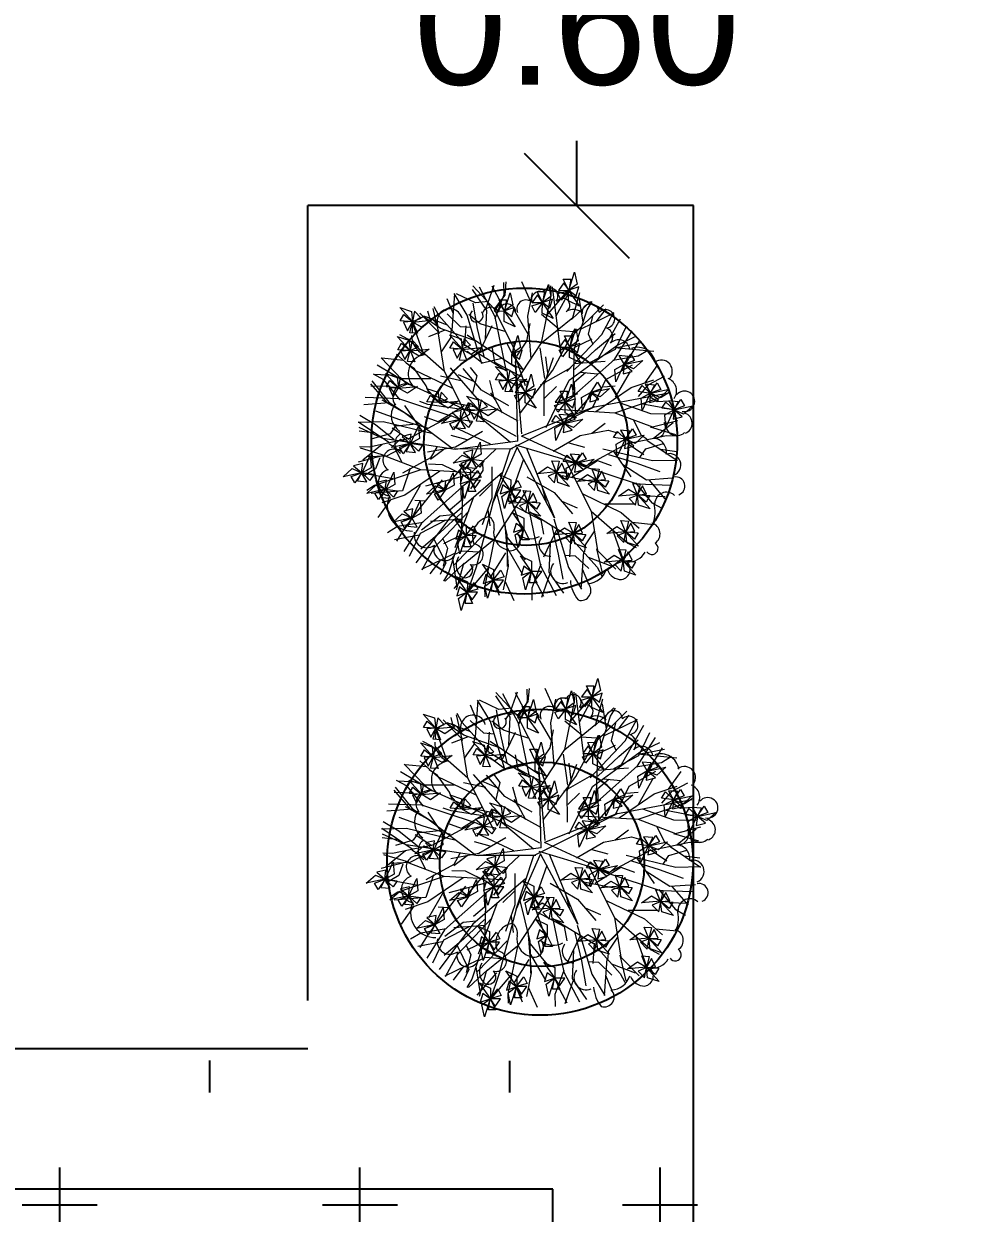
# Model space of a CAD drawing. Header units: metres. Extents: x 428 to 3974, y -4076 to 3914.
# Drawn here: x 1095.712 to 1097.286, y -3848.088 to -3846.107 of the extents above; entities that cross this region are included whole.
import ezdxf

# ---------------------------------------------------------------- set-up
doc = ezdxf.new("R2010")
doc.units = ezdxf.units.M
doc.header["$MEASUREMENT"] = 0
doc.header["$PDMODE"] = 2
doc.linetypes.add('ACAD_ISO02W100', pattern=[15, 12, -3])
doc.layers.add('Hortensia', color=241, linetype='Continuous', lineweight=5)
for name, color, linetype in [('projected_site_clearence', 150, 'Continuous'), ('wall', 150, 'Continuous'), ('window', 2, 'Continuous')]:
    doc.layers.add(name, color=color, linetype=linetype)
doc.styles.add('labor camp', font='arial.ttf')
doc.dimstyles.new('1@100', dxfattribs={"dimtxt": 0.2, "dimasz": 0.175, "dimexe": 0.18, "dimexo": 0.0625, "dimgap": 0.09, "dimtad": 0, "dimtih": 1, "dimtoh": 1, "dimzin": 0, "dimdsep": 46, "dimtxsty": 'labor camp', "dimblk": 'OBLIQUE', "dimcen": 0.09, "dimadec": 0, "dimazin": 0, "dimtfac": 1, "dimtofl": 0, "dimtmove": 1, "dimatfit": 3, "dimfxl": 0.525, "dimfxlon": 1, "dimtolj": 1, "dimtzin": 0, "dimarcsym": 0})

# ---------------------------------------------------------------- blocks, each defined once
blk = doc.blocks.new('A$C1ADC443C')
at = {"layer": 'Hortensia', "color": 88}
for p, q in [((0.3414, 0.7626), (0.3505, 0.8451)), ((0.3693, 0.7822), (0.3502, 0.8532)), ((0.3765, 0.7849), (0.3861, 0.8614)), ((0.4005, 0.7967), (0.3789, 0.8615)), ((0.4297, 0.8018), (0.3849, 0.8498)), ((0.4005, 0.7912), (0.4157, 0.8579)), ((0.4204, 0.8348), (0.4193, 0.8602)), ((0.4356, 0.7846), (0.4834, 0.8674)), ((0.441, 0.8177), (0.4362, 0.8504)), ((0.4571, 0.8219), (0.4596, 0.8645)), ((0.4882, 0.8032), (0.482, 0.8686)), ((0.4984, 0.7139), (0.5055, 0.8614)), ((0.5393, 0.7913), (0.5295, 0.8574)), ((0.5392, 0.7968), (0.5853, 0.8427)), ((0.5517, 0.7673), (0.5485, 0.8546)), ((0.5814, 0.7915), (0.5793, 0.8424)), ((0.3239, 0.7794), (0.2785, 0.8095)), ((0.321, 0.8143), (0.3067, 0.8336)), ((0.3701, 0.6964), (0.321, 0.8143)), ((0.4004, 0.7002), (0.4195, 0.8095)), ((0.4496, 0.7324), (0.4204, 0.8348)), ((0.5032, 0.7822), (0.441, 0.8177)), ((0.4587, 0.7834), (0.4419, 0.8289)), ((0.4971, 0.7601), (0.5152, 0.8242)), ((0.5493, 0.7631), (0.5981, 0.8094)), ((0.5981, 0.8094), (0.6113, 0.8377)), ((0.6524, 0.7615), (0.6539, 0.8186)), ((0.2868, 0.7697), (0.2381, 0.7995)), ((0.3012, 0.7339), (0.2772, 0.7918)), ((0.3263, 0.7084), (0.3239, 0.7794)), ((0.4267, 0.6183), (0.3693, 0.7822)), ((0.3701, 0.6964), (0.4005, 0.7967)), ((0.4232, 0.7684), (0.4326, 0.7849)), ((0.4472, 0.7338), (0.4735, 0.7793)), ((0.4824, 0.7695), (0.4587, 0.7834)), ((0.4663, 0.6719), (0.4882, 0.8032)), ((0.504, 0.7268), (0.5393, 0.7913)), ((0.5223, 0.7248), (0.5414, 0.7822)), ((0.5796, 0.763), (0.594, 0.7876)), ((0.6286, 0.7311), (0.6668, 0.7808)), ((0.6394, 0.7248), (0.7039, 0.7767)), ((0.2254, 0.7232), (0.1802, 0.7468)), ((0.1997, 0.6893), (0.1829, 0.7521)), ((0.2181, 0.7466), (0.2002, 0.7722)), ((0.2338, 0.6812), (0.2181, 0.7466)), ((0.3853, 0.7466), (0.4232, 0.7684)), ((0.4769, 0.6347), (0.4434, 0.7712)), ((0.4697, 0.6987), (0.5347, 0.75)), ((0.4802, 0.6871), (0.4971, 0.7601)), ((0.5167, 0.6302), (0.5517, 0.7673)), ((0.5701, 0.6429), (0.5796, 0.763)), ((0.6094, 0.687), (0.6038, 0.7647)), ((0.6306, 0.6527), (0.7081, 0.7542)), ((0.7081, 0.7542), (0.7177, 0.7763)), ((0.7302, 0.7166), (0.7469, 0.7521)), ((0.2315, 0.6853), (0.1542, 0.7263)), ((0.3298, 0.6952), (0.2597, 0.7292)), ((0.3704, 0.6468), (0.3012, 0.7339)), ((0.3502, 0.6674), (0.3024, 0.7357)), ((0.5155, 0.6281), (0.4496, 0.7324)), ((0.496, 0.703), (0.5223, 0.7248)), ((0.5749, 0.7139), (0.5987, 0.7275)), ((0.5878, 0.6277), (0.6286, 0.7311)), ((0.6561, 0.6647), (0.6394, 0.7248)), ((0.6736, 0.7107), (0.7496, 0.7441)), ((0.7374, 0.6866), (0.7302, 0.7166)), ((0.7327, 0.6765), (0.778, 0.7277)), ((0.7517, 0.6538), (0.7708, 0.7166)), ((0.2044, 0.6866), (0.1423, 0.7111)), ((0.2427, 0.6238), (0.2044, 0.6866)), ((0.3327, 0.5865), (0.2315, 0.6853)), ((0.3454, 0.6729), (0.2737, 0.6948)), ((0.372, 0.5457), (0.3701, 0.6964)), ((0.4506, 0.5391), (0.4984, 0.7139)), ((0.4983, 0.66), (0.5089, 0.6965)), ((0.6274, 0.6128), (0.6657, 0.6866)), ((0.7254, 0.6729), (0.766, 0.703)), ((0.7279, 0.6738), (0.7932, 0.694)), ((0.7756, 0.6784), (0.7971, 0.692)), ((0.1368, 0.6307), (0.1012, 0.6542)), ((0.1686, 0.6483), (0.1088, 0.6756)), ((0.1584, 0.5934), (0.1106, 0.6762)), ((0.2103, 0.6345), (0.1639, 0.6822)), ((0.2498, 0.5801), (0.2379, 0.662)), ((0.4315, 0.5937), (0.3502, 0.6674)), ((0.4278, 0.6401), (0.3995, 0.673)), ((0.436, 0.6105), (0.4173, 0.682)), ((0.5449, 0.5958), (0.4983, 0.66)), ((0.501, 0.5757), (0.6306, 0.6527)), ((0.5199, 0.5937), (0.5964, 0.6811)), ((0.5438, 0.5704), (0.5552, 0.6653)), ((0.6306, 0.6527), (0.7327, 0.6765)), ((0.6817, 0.6646), (0.7195, 0.6428)), ((0.6896, 0.6074), (0.7254, 0.6729)), ((0.7015, 0.6019), (0.7756, 0.6784)), ((0.7502, 0.6195), (0.7812, 0.6568)), ((0.7828, 0.6401), (0.821, 0.6593)), ((0.2713, 0.5637), (0.1686, 0.6483)), ((0.1949, 0.6265), (0.171, 0.6128)), ((0.2082, 0.5781), (0.1819, 0.6236)), ((0.2651, 0.5833), (0.2103, 0.6345)), ((0.398, 0.5801), (0.3215, 0.6374)), ((0.4572, 0.5817), (0.4657, 0.6237)), ((0.5868, 0.5582), (0.7589, 0.6401)), ((0.5916, 0.6101), (0.6226, 0.6292)), ((0.7195, 0.6428), (0.7385, 0.6429)), ((0.7326, 0.6265), (0.7947, 0.621)), ((0.7397, 0.6401), (0.8353, 0.6401)), ((0.7589, 0.6401), (0.8258, 0.6511)), ((0.7822, 0.6038), (0.8357, 0.6419)), ((0.7947, 0.621), (0.8425, 0.6238)), ((0.1406, 0.597), (0.0766, 0.5821)), ((0.1073, 0.6054), (0.0847, 0.6172)), ((0.1351, 0.5664), (0.0849, 0.6128)), ((0.2106, 0.5794), (0.1073, 0.6054)), ((0.171, 0.6128), (0.1232, 0.621)), ((0.1662, 0.5746), (0.1566, 0.591)), ((0.2976, 0.5855), (0.2713, 0.6128)), ((0.3765, 0.5937), (0.2976, 0.5855)), ((0.4554, 0.4626), (0.4267, 0.6183)), ((0.4267, 0.6183), (0.4673, 0.4763)), ((0.4819, 0.5426), (0.436, 0.6105)), ((0.496, 0.5637), (0.496, 0.621)), ((0.4984, 0.4981), (0.5199, 0.5937)), ((0.5318, 0.6019), (0.5916, 0.6101)), ((0.5892, 0.5527), (0.6418, 0.6046)), ((0.6107, 0.5746), (0.625, 0.6156)), ((0.6298, 0.5801), (0.6274, 0.6128)), ((0.6442, 0.4927), (0.7015, 0.6019)), ((0.6575, 0.5572), (0.7822, 0.6038)), ((0.7015, 0.6046), (0.7541, 0.6046)), ((0.7015, 0.5555), (0.7469, 0.5937)), ((0.7493, 0.5746), (0.8138, 0.591)), ((0.7501, 0.592), (0.7502, 0.6195)), ((0.7974, 0.5537), (0.8497, 0.5952)), ((0.1304, 0.5691), (0.0634, 0.5828)), ((0.202, 0.4927), (0.1304, 0.5691)), ((0.1662, 0.5309), (0.1662, 0.5746)), ((0.3339, 0.5844), (0.2106, 0.5794)), ((0.4339, 0.4517), (0.2713, 0.5609)), ((0.2713, 0.5609), (0.4554, 0.4626)), ((0.4243, 0.479), (0.398, 0.5801)), ((0.5079, 0.5473), (0.496, 0.5637)), ((0.594, 0.5609), (0.7493, 0.5527)), ((0.6776, 0.5527), (0.7493, 0.5746)), ((0.6824, 0.5676), (0.7593, 0.537)), ((0.7828, 0.5309), (0.8568, 0.5773)), ((0.1304, 0.5008), (0.0634, 0.55)), ((0.3449, 0.5107), (0.3127, 0.5391)), ((0.4625, 0.449), (0.5868, 0.5582)), ((0.4625, 0.4735), (0.5892, 0.5582)), ((0.5533, 0.479), (0.5892, 0.5527)), ((0.5749, 0.52), (0.6155, 0.5336)), ((0.6465, 0.4927), (0.7828, 0.5309)), ((0.6632, 0.5235), (0.7, 0.5326)), ((0.7238, 0.552), (0.7974, 0.5537)), ((0.7493, 0.5527), (0.8162, 0.5582)), ((0.778, 0.5309), (0.8425, 0.5118)), ((0.7875, 0.5555), (0.8664, 0.5309)), ((0.8021, 0.5564), (0.8649, 0.5395)), ((0.8186, 0.5172), (0.8616, 0.5445)), ((0.0754, 0.509), (0.0515, 0.5063)), ((0.202, 0.4927), (0.0754, 0.509)), ((0.2796, 0.5145), (0.237, 0.5064)), ((0.3093, 0.5068), (0.2381, 0.5263)), ((0.3911, 0.5126), (0.3093, 0.5068)), ((0.5175, 0.4954), (0.6226, 0.5118)), ((0.625, 0.4599), (0.7111, 0.5008)), ((0.6309, 0.4511), (0.6632, 0.5235)), ((0.7111, 0.5008), (0.7326, 0.5063)), ((0.8258, 0.4872), (0.8712, 0.5145)), ((0.8425, 0.5118), (0.8736, 0.5145)), ((0.2451, 0.4681), (0.1351, 0.4517)), ((0.3335, 0.4189), (0.202, 0.4927)), ((0.4673, 0.4763), (0.3478, 0.2632)), ((0.5892, 0.4517), (0.7828, 0.4845)), ((0.5916, 0.479), (0.723, 0.4053)), ((0.6083, 0.4393), (0.6962, 0.4768)), ((0.723, 0.4763), (0.7421, 0.4626)), ((0.7421, 0.4408), (0.8067, 0.4845)), ((0.7828, 0.4845), (0.8784, 0.4899)), ((0.8043, 0.4845), (0.8807, 0.4681)), ((0.8282, 0.4408), (0.8784, 0.4681)), ((0.0969, 0.4571), (0.0467, 0.4298)), ((0.1351, 0.4517), (0.073, 0.4599)), ((0.1829, 0.4571), (0.1184, 0.4134)), ((0.3167, 0.4586), (0.2288, 0.4211)), ((0.2942, 0.4468), (0.2618, 0.3744)), ((0.4625, 0.4599), (0.2785, 0.4025)), ((0.4625, 0.449), (0.5987, 0.2578)), ((0.4721, 0.4408), (0.5892, 0.4517)), ((0.4769, 0.4626), (0.5892, 0.4517)), ((0.68, 0.4298), (0.7899, 0.4462)), ((0.7421, 0.4626), (0.7923, 0.4435)), ((0.7899, 0.4462), (0.8521, 0.438)), ((0.7923, 0.4435), (0.8186, 0.4435)), ((0.2785, 0.4053), (0.1423, 0.367)), ((0.2809, 0.4053), (0.2236, 0.296)), ((0.2785, 0.4025), (0.4625, 0.4326)), ((0.3717, 0.4189), (0.3359, 0.3452)), ((0.3478, 0.2632), (0.4625, 0.4326)), ((0.4649, 0.4271), (0.5844, 0.2796)), ((0.4912, 0.4053), (0.6131, 0.4162)), ((0.5366, 0.4107), (0.5725, 0.3916)), ((0.6131, 0.4162), (0.7158, 0.3889)), ((0.6298, 0.4134), (0.6465, 0.367)), ((0.6704, 0.3998), (0.7254, 0.4216)), ((0.723, 0.4053), (0.8497, 0.3889)), ((0.723, 0.4053), (0.7947, 0.3288)), ((0.0826, 0.3861), (0.0515, 0.3834)), ((0.1065, 0.3807), (0.0634, 0.3534)), ((0.1471, 0.367), (0.0826, 0.3861)), ((0.2618, 0.3744), (0.225, 0.3653)), ((0.3502, 0.3779), (0.3096, 0.3643)), ((0.4219, 0.3779), (0.441, 0.2414)), ((0.4984, 0.3834), (0.4912, 0.2441)), ((0.534, 0.3853), (0.6157, 0.3912)), ((0.5725, 0.3916), (0.5916, 0.3834)), ((0.5802, 0.3872), (0.6123, 0.3588)), ((0.6157, 0.3912), (0.687, 0.3716)), ((0.6454, 0.3835), (0.6881, 0.3915)), ((0.7947, 0.3971), (0.8616, 0.3479)), ((0.8497, 0.3889), (0.8736, 0.3916)), ((0.1229, 0.3415), (0.0602, 0.3584)), ((0.1423, 0.367), (0.0682, 0.3206)), ((0.1277, 0.3442), (0.0753, 0.3027)), ((0.2012, 0.3459), (0.1277, 0.3442)), ((0.2427, 0.3303), (0.1657, 0.3609)), ((0.2475, 0.3452), (0.1758, 0.3233)), ((0.3359, 0.3452), (0.2833, 0.2933)), ((0.4431, 0.3553), (0.4891, 0.2874)), ((0.5531, 0.3522), (0.5549, 0.2015)), ((0.6465, 0.367), (0.6728, 0.3588)), ((0.7589, 0.367), (0.7589, 0.3233)), ((0.7828, 0.3151), (0.8091, 0.3534)), ((0.1758, 0.3233), (0.1112, 0.3069)), ((0.2676, 0.3407), (0.1429, 0.2941)), ((0.424, 0.3222), (0.2944, 0.2452)), ((0.3144, 0.3233), (0.3, 0.2824)), ((0.3813, 0.3275), (0.3698, 0.2326)), ((0.4679, 0.3162), (0.4594, 0.2742)), ((0.5271, 0.3179), (0.6035, 0.2605)), ((0.5486, 0.3042), (0.6274, 0.3124)), ((0.5912, 0.3135), (0.7145, 0.3185)), ((0.5924, 0.3114), (0.6936, 0.2126)), ((0.6179, 0.2933), (0.6537, 0.3315)), ((0.6274, 0.3124), (0.6537, 0.2851)), ((0.6537, 0.3342), (0.7565, 0.2496)), ((0.6537, 0.3315), (0.7039, 0.3288)), ((0.66, 0.3146), (0.7147, 0.2634)), ((0.6752, 0.3179), (0.6872, 0.2359)), ((0.6991, 0.2933), (0.7947, 0.3179)), ((0.7145, 0.3185), (0.8177, 0.2925)), ((0.7168, 0.3198), (0.7431, 0.2743)), ((0.7589, 0.3233), (0.7684, 0.3069)), ((0.7845, 0.3009), (0.8485, 0.3158)), ((0.7899, 0.3315), (0.8401, 0.2851)), ((0.7947, 0.3288), (0.8616, 0.3151)), ((0.7947, 0.3179), (0.8521, 0.3179)), ((0.8258, 0.3179), (0.8473, 0.2987)), ((0.1429, 0.2941), (0.0894, 0.256)), ((0.2236, 0.296), (0.1495, 0.2195)), ((0.2236, 0.2933), (0.171, 0.2933)), ((0.175, 0.3059), (0.1748, 0.2784)), ((0.2833, 0.2933), (0.2594, 0.2851)), ((0.3802, 0.3021), (0.4267, 0.2379)), ((0.4315, 0.3015), (0.4028, 0.2578)), ((0.496, 0.2933), (0.4554, 0.2113)), ((0.4891, 0.2874), (0.5077, 0.2159)), ((0.5725, 0.2933), (0.7278, 0.2933)), ((0.7302, 0.2714), (0.7541, 0.2851)), ((0.7541, 0.2851), (0.8019, 0.2769)), ((0.7667, 0.3045), (0.8145, 0.2217)), ((0.8177, 0.2925), (0.8403, 0.2807)), ((0.1853, 0.2578), (0.0897, 0.2578)), ((0.1423, 0.2578), (0.1041, 0.2387)), ((0.1748, 0.2784), (0.1438, 0.2411)), ((0.2056, 0.2551), (0.1866, 0.2551)), ((0.2434, 0.2333), (0.2056, 0.2551)), ((0.3502, 0.266), (0.2068, 0.1239)), ((0.3372, 0.2702), (0.2965, 0.1668)), ((0.3502, 0.266), (0.3622, 0.1868)), ((0.4084, 0.2677), (0.3734, 0.1307)), ((0.4096, 0.2698), (0.4755, 0.1655)), ((0.496, 0.2742), (0.551, 0.2141)), ((0.4973, 0.2578), (0.5256, 0.2249)), ((0.5547, 0.2511), (0.6239, 0.1641)), ((0.5892, 0.266), (0.5892, 0.2195)), ((0.5987, 0.2578), (0.7063, 0.1977)), ((0.6513, 0.2305), (0.7158, 0.2496)), ((0.6824, 0.2742), (0.7206, 0.2113)), ((0.7147, 0.2634), (0.7612, 0.2157)), ((0.7158, 0.2496), (0.7541, 0.2468)), ((0.7565, 0.2496), (0.8162, 0.2223)), ((0.7882, 0.2672), (0.8239, 0.2437)), ((0.1495, 0.2195), (0.128, 0.2059)), ((0.1971, 0.2241), (0.1318, 0.2039)), ((0.1924, 0.2214), (0.1471, 0.1702)), ((0.1734, 0.2441), (0.1542, 0.1813)), ((0.2944, 0.2452), (0.1924, 0.2214)), ((0.2944, 0.2452), (0.2169, 0.1437)), ((0.441, 0.2414), (0.3884, 0.0966)), ((0.4267, 0.2379), (0.4162, 0.2014)), ((0.4588, 0.226), (0.4368, 0.0947)), ((0.4912, 0.2441), (0.5032, 0.1212)), ((0.5892, 0.2195), (0.6083, 0.1758)), ((0.7565, 0.2113), (0.8114, 0.2195)), ((0.2164, 0.195), (0.1662, 0.1622)), ((0.2515, 0.1872), (0.1755, 0.1539)), ((0.3, 0.2168), (0.2164, 0.195)), ((0.3156, 0.2109), (0.3212, 0.1332)), ((0.3622, 0.1868), (0.3263, 0.1157)), ((0.3574, 0.2059), (0.3335, 0.1868)), ((0.4291, 0.2086), (0.3884, 0.1868)), ((0.4553, 0.1992), (0.3904, 0.1479)), ((0.4449, 0.2108), (0.4279, 0.1378)), ((0.496, 0.1977), (0.6131, 0.0639)), ((0.5549, 0.2015), (0.5245, 0.1012)), ((0.5549, 0.2015), (0.6041, 0.0836)), ((0.5952, 0.2027), (0.6653, 0.1687)), ((0.6912, 0.2167), (0.7069, 0.1513)), ((0.6936, 0.2126), (0.7709, 0.1717)), ((0.7063, 0.1977), (0.7039, 0.1513)), ((0.7063, 0.1977), (0.7875, 0.1786)), ((0.7206, 0.2113), (0.7828, 0.1868)), ((0.7254, 0.2086), (0.7421, 0.1458)), ((0.7302, 0.1895), (0.7565, 0.2113)), ((0.2188, 0.1594), (0.1949, 0.1403)), ((0.2427, 0.1594), (0.2188, 0.1594)), ((0.2965, 0.1668), (0.2583, 0.1171)), ((0.2666, 0.1758), (0.2618, 0.1349)), ((0.4211, 0.1712), (0.3858, 0.1066)), ((0.4779, 0.1642), (0.4516, 0.1186)), ((0.4755, 0.1655), (0.5047, 0.0631)), ((0.6239, 0.1641), (0.6478, 0.1061)), ((0.6997, 0.1747), (0.7449, 0.1511)), ((0.2169, 0.1437), (0.2073, 0.1217)), ((0.2618, 0.1349), (0.2403, 0.0939)), ((0.2726, 0.1364), (0.2712, 0.0793)), ((0.3758, 0.1348), (0.3269, 0.0885)), ((0.3407, 0.1458), (0.343, 0.1076)), ((0.3734, 0.1307), (0.3765, 0.0433)), ((0.4279, 0.1378), (0.4099, 0.0737)), ((0.41, 0.1513), (0.4195, 0.0338)), ((0.4426, 0.1284), (0.4664, 0.1145)), ((0.5008, 0.1485), (0.4769, 0.0284)), ((0.5019, 0.1295), (0.4925, 0.113)), ((0.5397, 0.1514), (0.5019, 0.1295)), ((0.539, 0.1458), (0.5964, 0.1403)), ((0.5837, 0.1353), (0.5746, 0.0528)), ((0.6383, 0.1282), (0.687, 0.0984)), ((0.7039, 0.1513), (0.7206, 0.1212)), ((0.7069, 0.1513), (0.7248, 0.1258)), ((0.3908, 0.1048), (0.3, 0.0557)), ((0.3858, 0.1011), (0.3398, 0.0552)), ((0.3436, 0.1064), (0.3458, 0.0555)), ((0.3858, 0.1066), (0.3956, 0.0405)), ((0.4368, 0.0947), (0.4431, 0.0293)), ((0.4895, 0.1133), (0.4417, 0.0305)), ((0.4664, 0.1145), (0.4832, 0.069)), ((0.4953, 0.0961), (0.5402, 0.0481)), ((0.5245, 0.1067), (0.5094, 0.04)), ((0.5245, 0.1012), (0.5462, 0.0364)), ((0.5629, 0.1212), (0.5701, 0.0447)), ((0.3269, 0.0885), (0.3138, 0.0602)), ((0.468, 0.076), (0.4654, 0.0334)), ((0.5047, 0.0631), (0.5058, 0.0377)), ((0.6041, 0.0836), (0.6184, 0.0643))]:
    blk.add_line(p, q, dxfattribs=at)
at = {"layer": 'Hortensia', "color": 66}
blk.add_line((0.3884, 0.0966), (0.3598, 0.0475), dxfattribs=at)
at = {"layer": 'Hortensia', "color": 5}
for points in [[(0.352, 0.8498), (0.324, 0.8661), (0.3399, 0.8769), (0.352, 0.8498)], [(0.3522, 0.8501), (0.3501, 0.8177), (0.3333, 0.8272), (0.3522, 0.8501)], [(0.3131, 0.7851), (0.285, 0.8014), (0.301, 0.8122), (0.3131, 0.7851)], [(0.3133, 0.7854), (0.3112, 0.753), (0.2944, 0.7625), (0.3133, 0.7854)], [(0.5798, 0.77), (0.5799, 0.8025), (0.5973, 0.7941), (0.5798, 0.77)], [(0.6789, 0.7464), (0.679, 0.7789), (0.6964, 0.7705), (0.6789, 0.7464)], [(0.7544, 0.7451), (0.7545, 0.7775), (0.7719, 0.7691), (0.7544, 0.7451)], [(0.4373, 0.729), (0.4092, 0.7453), (0.4252, 0.7561), (0.4373, 0.729)], [(0.6793, 0.7464), (0.6502, 0.7321), (0.65, 0.7514), (0.6793, 0.7464)], [(0.7548, 0.7451), (0.7257, 0.7307), (0.7255, 0.75), (0.7548, 0.7451)], [(0.2431, 0.7111), (0.2151, 0.7274), (0.231, 0.7382), (0.2431, 0.7111)], [(0.4375, 0.7293), (0.4354, 0.6969), (0.4186, 0.7064), (0.4375, 0.7293)], [(0.5488, 0.6608), (0.5489, 0.6932), (0.5663, 0.6849), (0.5488, 0.6608)], [(0.3222, 0.6296), (0.2942, 0.6459), (0.3101, 0.6568), (0.3222, 0.6296)], [(0.5086, 0.6028), (0.4805, 0.6191), (0.4964, 0.6299), (0.5086, 0.6028)], [(0.6924, 0.6108), (0.6925, 0.6433), (0.7099, 0.6349), (0.6924, 0.6108)], [(0.4072, 0.5657), (0.3792, 0.582), (0.3951, 0.5928), (0.4072, 0.5657)], [(0.5088, 0.6031), (0.5066, 0.5707), (0.4898, 0.5802), (0.5088, 0.6031)], [(0.6928, 0.6108), (0.6637, 0.5965), (0.6635, 0.6158), (0.6928, 0.6108)], [(0.2074, 0.5671), (0.1793, 0.551), (0.1779, 0.5702), (0.2074, 0.5671)], [(0.2072, 0.5675), (0.2342, 0.5494), (0.2176, 0.5396), (0.2072, 0.5675)], [(0.3524, 0.5657), (0.3242, 0.5496), (0.3228, 0.5688), (0.3524, 0.5657)], [(0.3521, 0.5661), (0.3791, 0.548), (0.3625, 0.5382), (0.3521, 0.5661)], [(0.4075, 0.5661), (0.4053, 0.5337), (0.3885, 0.5431), (0.4075, 0.5661)], [(0.5364, 0.5552), (0.5073, 0.5409), (0.5071, 0.5602), (0.5364, 0.5552)], [(0.536, 0.5552), (0.5361, 0.5877), (0.5534, 0.5793), (0.536, 0.5552)], [(0.0602, 0.5537), (0.032, 0.5375), (0.0306, 0.5567), (0.0602, 0.5537)], [(0.0599, 0.554), (0.0869, 0.536), (0.0703, 0.5262), (0.0599, 0.554)], [(0.6187, 0.486), (0.6188, 0.5185), (0.6362, 0.5101), (0.6187, 0.486)], [(0.7992, 0.5079), (0.8274, 0.5241), (0.8288, 0.5048), (0.7992, 0.5079)], [(0.0967, 0.4876), (0.0686, 0.4714), (0.0672, 0.4907), (0.0967, 0.4876)], [(0.0965, 0.488), (0.1235, 0.4699), (0.1069, 0.4601), (0.0965, 0.488)], [(0.5915, 0.4381), (0.5645, 0.4562), (0.5811, 0.466), (0.5915, 0.4381)], [(0.6192, 0.486), (0.59, 0.4717), (0.5898, 0.491), (0.6192, 0.486)], [(0.6891, 0.4801), (0.7173, 0.4963), (0.7187, 0.477), (0.6891, 0.4801)], [(0.3338, 0.4594), (0.3056, 0.4433), (0.3042, 0.4625), (0.3338, 0.4594)], [(0.3336, 0.4598), (0.3606, 0.4417), (0.3439, 0.4319), (0.3336, 0.4598)], [(0.5913, 0.4385), (0.6194, 0.4546), (0.6208, 0.4354), (0.5913, 0.4385)], [(0.8285, 0.4099), (0.8016, 0.428), (0.8182, 0.4378), (0.8285, 0.4099)], [(0.2359, 0.4178), (0.2078, 0.4016), (0.2064, 0.4209), (0.2359, 0.4178)], [(0.2357, 0.4182), (0.2627, 0.4001), (0.2461, 0.3903), (0.2357, 0.4182)], [(0.3063, 0.4119), (0.3062, 0.3794), (0.2889, 0.3878), (0.3063, 0.4119)], [(0.3059, 0.4119), (0.335, 0.4262), (0.3352, 0.4069), (0.3059, 0.4119)], [(0.8283, 0.4103), (0.8565, 0.4265), (0.8579, 0.4072), (0.8283, 0.4103)], [(0.1258, 0.39), (0.0977, 0.3738), (0.0963, 0.3931), (0.1258, 0.39)], [(0.1256, 0.3904), (0.1526, 0.3723), (0.136, 0.3625), (0.1256, 0.3904)], [(0.3891, 0.3427), (0.389, 0.3102), (0.3716, 0.3186), (0.3891, 0.3427)], [(0.3887, 0.3427), (0.4178, 0.357), (0.418, 0.3377), (0.3887, 0.3427)], [(0.5176, 0.3319), (0.5198, 0.3642), (0.5366, 0.3548), (0.5176, 0.3319)], [(0.5729, 0.3318), (0.546, 0.3499), (0.5626, 0.3597), (0.5729, 0.3318)], [(0.5727, 0.3322), (0.6009, 0.3484), (0.6023, 0.3291), (0.5727, 0.3322)], [(0.7178, 0.3304), (0.6909, 0.3485), (0.7075, 0.3583), (0.7178, 0.3304)], [(0.7176, 0.3308), (0.7458, 0.347), (0.7472, 0.3277), (0.7176, 0.3308)], [(0.8651, 0.3439), (0.8381, 0.3619), (0.8548, 0.3718), (0.8651, 0.3439)], [(0.8649, 0.3442), (0.8931, 0.3604), (0.8945, 0.3412), (0.8649, 0.3442)], [(0.4163, 0.2948), (0.4185, 0.3272), (0.4353, 0.3177), (0.4163, 0.2948)], [(0.5178, 0.3322), (0.5459, 0.3159), (0.5299, 0.3051), (0.5178, 0.3322)], [(0.2327, 0.2871), (0.2326, 0.2547), (0.2152, 0.263), (0.2327, 0.2871)], [(0.2322, 0.2871), (0.2614, 0.3014), (0.2616, 0.2822), (0.2322, 0.2871)], [(0.4165, 0.2952), (0.4446, 0.2788), (0.4286, 0.268), (0.4165, 0.2952)], [(0.6028, 0.2683), (0.6309, 0.252), (0.6149, 0.2411), (0.6028, 0.2683)], [(0.3762, 0.2371), (0.3761, 0.2047), (0.3588, 0.2131), (0.3762, 0.2371)], [(0.4875, 0.1686), (0.4897, 0.201), (0.5065, 0.1915), (0.4875, 0.1686)], [(0.6819, 0.1868), (0.71, 0.1705), (0.694, 0.1597), (0.6819, 0.1868)], [(0.1702, 0.1528), (0.1994, 0.1672), (0.1996, 0.1479), (0.1702, 0.1528)], [(0.2457, 0.1515), (0.2749, 0.1658), (0.2751, 0.1465), (0.2457, 0.1515)], [(0.4877, 0.169), (0.5158, 0.1527), (0.4999, 0.1418), (0.4877, 0.169)], [(0.1707, 0.1529), (0.1706, 0.1204), (0.1532, 0.1288), (0.1707, 0.1529)], [(0.2462, 0.1515), (0.2461, 0.119), (0.2287, 0.1274), (0.2462, 0.1515)], [(0.3452, 0.1279), (0.3452, 0.0954), (0.3278, 0.1038), (0.3452, 0.1279)], [(0.6118, 0.1125), (0.6139, 0.1449), (0.6307, 0.1354), (0.6118, 0.1125)], [(0.612, 0.1128), (0.64, 0.0965), (0.6241, 0.0857), (0.612, 0.1128)], [(0.5728, 0.0478), (0.575, 0.0802), (0.5918, 0.0707), (0.5728, 0.0478)], [(0.573, 0.0481), (0.6011, 0.0318), (0.5852, 0.021), (0.573, 0.0481)]]:
    blk.add_lwpolyline(points, dxfattribs=at)
at = {"layer": 'Hortensia', "color": 30}
for points in [[(0.3381, 0.8979), (0.3611, 0.8757), (0.3521, 0.8502), (0.3381, 0.8979)], [(0.2992, 0.8332), (0.3222, 0.8109), (0.3132, 0.7855), (0.2992, 0.8332)], [(0.4234, 0.7771), (0.4464, 0.7548), (0.4374, 0.7294), (0.4234, 0.7771)], [(0.6146, 0.8061), (0.6068, 0.7751), (0.5802, 0.7701), (0.6146, 0.8061)], [(0.7136, 0.7825), (0.7058, 0.7515), (0.6793, 0.7465), (0.7136, 0.7825)], [(0.7891, 0.7812), (0.7813, 0.7501), (0.7548, 0.7452), (0.7891, 0.7812)], [(0.2292, 0.7592), (0.2522, 0.7369), (0.2432, 0.7115), (0.2292, 0.7592)], [(0.5836, 0.6969), (0.5758, 0.6659), (0.5492, 0.6609), (0.5836, 0.6969)], [(0.3083, 0.6777), (0.3313, 0.6555), (0.3224, 0.63), (0.3083, 0.6777)], [(0.4946, 0.6509), (0.5176, 0.6286), (0.5087, 0.6032), (0.4946, 0.6509)], [(0.7271, 0.6469), (0.7194, 0.6159), (0.6928, 0.6109), (0.7271, 0.6469)], [(0.3933, 0.6138), (0.4163, 0.5916), (0.4074, 0.5661), (0.3933, 0.6138)], [(0.5707, 0.5913), (0.5629, 0.5603), (0.5364, 0.5553), (0.5707, 0.5913)], [(0.0115, 0.5657), (0.0423, 0.5745), (0.0599, 0.554), (0.0115, 0.5657)], [(0.1588, 0.5791), (0.1896, 0.5879), (0.2071, 0.5674), (0.1588, 0.5791)], [(0.3037, 0.5777), (0.3345, 0.5865), (0.352, 0.566), (0.3037, 0.5777)], [(0.0481, 0.4996), (0.0789, 0.5084), (0.0964, 0.4879), (0.0481, 0.4996)], [(0.6535, 0.5221), (0.6457, 0.4911), (0.6191, 0.4861), (0.6535, 0.5221)], [(0.8479, 0.4959), (0.8171, 0.4871), (0.7995, 0.5076), (0.8479, 0.4959)], [(0.2851, 0.4714), (0.3159, 0.4802), (0.3335, 0.4597), (0.2851, 0.4714)], [(0.7378, 0.4681), (0.707, 0.4593), (0.6894, 0.4798), (0.7378, 0.4681)], [(0.1873, 0.4298), (0.2181, 0.4386), (0.2356, 0.4181), (0.1873, 0.4298)], [(0.6399, 0.4265), (0.6092, 0.4177), (0.5916, 0.4382), (0.6399, 0.4265)], [(0.0772, 0.402), (0.108, 0.4108), (0.1255, 0.3903), (0.0772, 0.402)], [(0.2716, 0.3758), (0.2794, 0.4068), (0.3059, 0.4118), (0.2716, 0.3758)], [(0.877, 0.3983), (0.8462, 0.3895), (0.8286, 0.41), (0.877, 0.3983)], [(0.3544, 0.3066), (0.3621, 0.3376), (0.3887, 0.3426), (0.3544, 0.3066)], [(0.9136, 0.3322), (0.8828, 0.3235), (0.8652, 0.3439), (0.9136, 0.3322)], [(0.5317, 0.2841), (0.5088, 0.3063), (0.5177, 0.3318), (0.5317, 0.2841)], [(0.6214, 0.3202), (0.5906, 0.3114), (0.573, 0.3319), (0.6214, 0.3202)], [(0.7663, 0.3188), (0.7355, 0.31), (0.7179, 0.3305), (0.7663, 0.3188)], [(0.1979, 0.251), (0.2057, 0.282), (0.2322, 0.287), (0.1979, 0.251)], [(0.4304, 0.247), (0.4074, 0.2693), (0.4164, 0.2947), (0.4304, 0.247)], [(0.6167, 0.2202), (0.5938, 0.2424), (0.6027, 0.2679), (0.6167, 0.2202)], [(0.3415, 0.201), (0.3493, 0.232), (0.3758, 0.237), (0.3415, 0.201)], [(0.6959, 0.1387), (0.6729, 0.161), (0.6818, 0.1864), (0.6959, 0.1387)], [(0.5017, 0.1208), (0.4787, 0.1431), (0.4876, 0.1685), (0.5017, 0.1208)], [(0.1359, 0.1167), (0.1437, 0.1478), (0.1703, 0.1527), (0.1359, 0.1167)], [(0.2114, 0.1154), (0.2192, 0.1464), (0.2458, 0.1514), (0.2114, 0.1154)], [(0.3105, 0.0918), (0.3183, 0.1228), (0.3448, 0.1278), (0.3105, 0.0918)], [(0.6259, 0.0647), (0.6029, 0.087), (0.6119, 0.1124), (0.6259, 0.0647)], [(0.587, 0), (0.564, 0.0223), (0.5729, 0.0477), (0.587, 0)]]:
    blk.add_lwpolyline(points, dxfattribs=at)
at = {"layer": 'Hortensia'}
for points in [[(0.376, 0.8491), (0.3686, 0.8724), (0.3522, 0.8506), (0.376, 0.8491)], [(0.33, 0.8592), (0.3296, 0.8348), (0.3521, 0.8502), (0.33, 0.8592)], [(0.3371, 0.7844), (0.3297, 0.8076), (0.3133, 0.7858), (0.3371, 0.7844)], [(0.2911, 0.7945), (0.2907, 0.7701), (0.3132, 0.7855), (0.2911, 0.7945)], [(0.577, 0.7938), (0.5556, 0.7819), (0.5802, 0.7701), (0.577, 0.7938)], [(0.4613, 0.7283), (0.4539, 0.7515), (0.4375, 0.7297), (0.4613, 0.7283)], [(0.5912, 0.7489), (0.6077, 0.767), (0.5806, 0.7703), (0.5912, 0.7489)], [(0.676, 0.7702), (0.6547, 0.7583), (0.6793, 0.7465), (0.676, 0.7702)], [(0.6903, 0.7253), (0.7067, 0.7434), (0.6797, 0.7467), (0.6903, 0.7253)], [(0.7515, 0.7688), (0.7302, 0.757), (0.7548, 0.7452), (0.7515, 0.7688)], [(0.2211, 0.7205), (0.2207, 0.6961), (0.2432, 0.7115), (0.2211, 0.7205)], [(0.2671, 0.7104), (0.2597, 0.7336), (0.2433, 0.7118), (0.2671, 0.7104)], [(0.4153, 0.7384), (0.4149, 0.714), (0.4374, 0.7294), (0.4153, 0.7384)], [(0.7658, 0.724), (0.7822, 0.742), (0.7552, 0.7453), (0.7658, 0.724)], [(0.5603, 0.6397), (0.5767, 0.6577), (0.5496, 0.661), (0.5603, 0.6397)], [(0.3462, 0.6289), (0.3388, 0.6522), (0.3224, 0.6304), (0.3462, 0.6289)], [(0.5325, 0.6021), (0.5251, 0.6253), (0.5087, 0.6035), (0.5325, 0.6021)], [(0.6896, 0.6345), (0.6682, 0.6227), (0.6928, 0.6109), (0.6896, 0.6345)], [(0.22, 0.5876), (0.1962, 0.5927), (0.2068, 0.5677), (0.22, 0.5876)], [(0.3649, 0.5862), (0.3411, 0.5913), (0.3518, 0.5663), (0.3649, 0.5862)], [(0.4866, 0.6122), (0.4862, 0.5878), (0.5087, 0.6032), (0.4866, 0.6122)], [(0.7038, 0.5897), (0.7202, 0.6077), (0.6932, 0.611), (0.7038, 0.5897)], [(0.0727, 0.5741), (0.0489, 0.5793), (0.0596, 0.5542), (0.0727, 0.5741)], [(0.1883, 0.5528), (0.2092, 0.5402), (0.2071, 0.5674), (0.1883, 0.5528)], [(0.3332, 0.5514), (0.3541, 0.5388), (0.352, 0.566), (0.3332, 0.5514)], [(0.3853, 0.5751), (0.3849, 0.5507), (0.4074, 0.5661), (0.3853, 0.5751)], [(0.4312, 0.565), (0.4238, 0.5883), (0.4074, 0.5665), (0.4312, 0.565)], [(0.5331, 0.5789), (0.5118, 0.5671), (0.5364, 0.5553), (0.5331, 0.5789)], [(0.041, 0.5393), (0.062, 0.5268), (0.0599, 0.554), (0.041, 0.5393)], [(0.5474, 0.5341), (0.5638, 0.5522), (0.5367, 0.5554), (0.5474, 0.5341)], [(0.8184, 0.5222), (0.7974, 0.5348), (0.7995, 0.5076), (0.8184, 0.5222)], [(0.1093, 0.508), (0.0855, 0.5132), (0.0961, 0.4881), (0.1093, 0.508)], [(0.6159, 0.5097), (0.5946, 0.4979), (0.6191, 0.4861), (0.6159, 0.5097)], [(0.7867, 0.4875), (0.8105, 0.4823), (0.7998, 0.5074), (0.7867, 0.4875)], [(0.0776, 0.4733), (0.0985, 0.4607), (0.0964, 0.4879), (0.0776, 0.4733)], [(0.3464, 0.4799), (0.3225, 0.4851), (0.3332, 0.46), (0.3464, 0.4799)], [(0.6302, 0.4649), (0.6466, 0.4829), (0.6195, 0.4862), (0.6302, 0.4649)], [(0.6766, 0.4597), (0.7004, 0.4545), (0.6897, 0.4796), (0.6766, 0.4597)], [(0.2485, 0.4382), (0.2247, 0.4434), (0.2353, 0.4183), (0.2485, 0.4382)], [(0.3147, 0.4451), (0.3356, 0.4325), (0.3335, 0.4597), (0.3147, 0.4451)], [(0.5787, 0.418), (0.6025, 0.4128), (0.5919, 0.4379), (0.5787, 0.418)], [(0.6104, 0.4528), (0.5895, 0.4654), (0.5916, 0.4382), (0.6104, 0.4528)], [(0.8475, 0.4247), (0.8265, 0.4372), (0.8286, 0.41), (0.8475, 0.4247)], [(0.1384, 0.4104), (0.1146, 0.4156), (0.1252, 0.3906), (0.1384, 0.4104)], [(0.2168, 0.4034), (0.2377, 0.3909), (0.2356, 0.4181), (0.2168, 0.4034)], [(0.2949, 0.433), (0.2785, 0.415), (0.3056, 0.4117), (0.2949, 0.433)], [(0.3092, 0.3882), (0.3305, 0.4), (0.3059, 0.4118), (0.3092, 0.3882)], [(0.8158, 0.3899), (0.8396, 0.3847), (0.8289, 0.4098), (0.8158, 0.3899)], [(0.1067, 0.3757), (0.1276, 0.3631), (0.1255, 0.3903), (0.1067, 0.3757)], [(0.3777, 0.3638), (0.3612, 0.3458), (0.3883, 0.3425), (0.3777, 0.3638)], [(0.3919, 0.319), (0.4133, 0.3308), (0.3887, 0.3426), (0.3919, 0.319)], [(0.5398, 0.3228), (0.5402, 0.3472), (0.5177, 0.3318), (0.5398, 0.3228)], [(0.5919, 0.3465), (0.5709, 0.3591), (0.573, 0.3319), (0.5919, 0.3465)], [(0.7368, 0.3451), (0.7158, 0.3577), (0.7179, 0.3305), (0.7368, 0.3451)], [(0.8523, 0.3238), (0.8762, 0.3186), (0.8655, 0.3437), (0.8523, 0.3238)], [(0.884, 0.3586), (0.8631, 0.3711), (0.8652, 0.3439), (0.884, 0.3586)], [(0.4938, 0.3329), (0.5013, 0.3096), (0.5176, 0.3314), (0.4938, 0.3329)], [(0.5601, 0.3118), (0.584, 0.3066), (0.5733, 0.3317), (0.5601, 0.3118)], [(0.7051, 0.3103), (0.7289, 0.3052), (0.7182, 0.3302), (0.7051, 0.3103)], [(0.2212, 0.3082), (0.2048, 0.2902), (0.2319, 0.2869), (0.2212, 0.3082)], [(0.2355, 0.2634), (0.2568, 0.2752), (0.2322, 0.287), (0.2355, 0.2634)], [(0.3925, 0.2958), (0.3999, 0.2726), (0.4163, 0.2944), (0.3925, 0.2958)], [(0.4385, 0.2858), (0.4389, 0.3102), (0.4164, 0.2947), (0.4385, 0.2858)], [(0.3648, 0.2582), (0.3484, 0.2402), (0.3755, 0.2369), (0.3648, 0.2582)], [(0.5788, 0.269), (0.5863, 0.2457), (0.6026, 0.2675), (0.5788, 0.269)], [(0.6579, 0.1875), (0.6654, 0.1643), (0.6818, 0.1861), (0.6579, 0.1875)], [(0.7039, 0.1774), (0.7043, 0.2018), (0.6818, 0.1864), (0.7039, 0.1774)], [(0.1592, 0.174), (0.1428, 0.1559), (0.1699, 0.1526), (0.1592, 0.174)], [(0.2347, 0.1726), (0.2183, 0.1545), (0.2454, 0.1513), (0.2347, 0.1726)], [(0.4638, 0.1696), (0.4712, 0.1464), (0.4876, 0.1682), (0.4638, 0.1696)], [(0.5097, 0.1596), (0.5101, 0.184), (0.4876, 0.1685), (0.5097, 0.1596)], [(0.1735, 0.1291), (0.1949, 0.141), (0.1703, 0.1527), (0.1735, 0.1291)], [(0.249, 0.1277), (0.2704, 0.1396), (0.2458, 0.1514), (0.249, 0.1277)], [(0.3338, 0.149), (0.3174, 0.1309), (0.3445, 0.1277), (0.3338, 0.149)], [(0.3481, 0.1042), (0.3694, 0.116), (0.3448, 0.1278), (0.3481, 0.1042)], [(0.6339, 0.1034), (0.6343, 0.1278), (0.6119, 0.1124), (0.6339, 0.1034)], [(0.588, 0.1135), (0.5954, 0.0903), (0.6118, 0.1121), (0.588, 0.1135)], [(0.595, 0.0387), (0.5954, 0.0631), (0.5729, 0.0477), (0.595, 0.0387)], [(0.549, 0.0488), (0.5565, 0.0256), (0.5729, 0.0474), (0.549, 0.0488)]]:
    blk.add_lwpolyline(points, dxfattribs=at)
at = {"layer": 'Hortensia', "color": 1}
for points in [[(0.3983, 0.8315), (0.3667, 0.8267), (0.3518, 0.8492), (0.3983, 0.8315)], [(0.3594, 0.7668), (0.3278, 0.762), (0.3129, 0.7845), (0.3594, 0.7668)], [(0.5872, 0.7208), (0.5672, 0.7457), (0.5793, 0.7699), (0.5872, 0.7208)], [(0.6863, 0.6972), (0.6662, 0.7222), (0.6783, 0.7463), (0.6863, 0.6972)], [(0.4836, 0.7107), (0.452, 0.7059), (0.4371, 0.7284), (0.4836, 0.7107)], [(0.7618, 0.6958), (0.7418, 0.7208), (0.7538, 0.7449), (0.7618, 0.6958)], [(0.2895, 0.6928), (0.2578, 0.688), (0.2429, 0.7105), (0.2895, 0.6928)], [(0.5562, 0.6116), (0.5362, 0.6365), (0.5483, 0.6607), (0.5562, 0.6116)], [(0.3686, 0.6114), (0.3369, 0.6065), (0.3221, 0.6291), (0.3686, 0.6114)], [(0.2464, 0.5981), (0.2348, 0.5683), (0.2078, 0.5667), (0.2464, 0.5981)], [(0.3913, 0.5967), (0.3797, 0.5669), (0.3527, 0.5653), (0.3913, 0.5967)], [(0.5549, 0.5845), (0.5232, 0.5797), (0.5084, 0.6022), (0.5549, 0.5845)], [(0.6998, 0.5616), (0.6798, 0.5865), (0.6918, 0.6107), (0.6998, 0.5616)], [(0.0991, 0.5847), (0.0875, 0.5548), (0.0605, 0.5532), (0.0991, 0.5847)], [(0.4536, 0.5475), (0.4219, 0.5426), (0.4071, 0.5651), (0.4536, 0.5475)], [(0.5434, 0.506), (0.5233, 0.5309), (0.5354, 0.5551), (0.5434, 0.506)], [(0.1357, 0.5186), (0.1241, 0.4888), (0.0971, 0.4872), (0.1357, 0.5186)], [(0.7603, 0.4769), (0.7719, 0.5067), (0.7988, 0.5083), (0.7603, 0.4769)], [(0.3727, 0.4904), (0.3611, 0.4606), (0.3342, 0.459), (0.3727, 0.4904)], [(0.6261, 0.4368), (0.6061, 0.4617), (0.6182, 0.4859), (0.6261, 0.4368)], [(0.6502, 0.4491), (0.6618, 0.4789), (0.6888, 0.4806), (0.6502, 0.4491)], [(0.2749, 0.4488), (0.2633, 0.419), (0.2363, 0.4174), (0.2749, 0.4488)], [(0.299, 0.4611), (0.319, 0.4362), (0.3069, 0.412), (0.299, 0.4611)], [(0.5523, 0.4075), (0.5639, 0.4373), (0.5909, 0.4389), (0.5523, 0.4075)], [(0.1648, 0.421), (0.1532, 0.3912), (0.1262, 0.3896), (0.1648, 0.421)], [(0.7894, 0.3793), (0.801, 0.4091), (0.8279, 0.4107), (0.7894, 0.3793)], [(0.3817, 0.3919), (0.4017, 0.367), (0.3896, 0.3428), (0.3817, 0.3919)], [(0.4715, 0.3504), (0.5031, 0.3553), (0.518, 0.3328), (0.4715, 0.3504)], [(0.826, 0.3132), (0.8376, 0.3431), (0.8645, 0.3447), (0.826, 0.3132)], [(0.2253, 0.3363), (0.2453, 0.3114), (0.2332, 0.2872), (0.2253, 0.3363)], [(0.3702, 0.3134), (0.4018, 0.3182), (0.4167, 0.2957), (0.3702, 0.3134)], [(0.5338, 0.3012), (0.5454, 0.331), (0.5723, 0.3326), (0.5338, 0.3012)], [(0.6787, 0.2998), (0.6903, 0.3296), (0.7172, 0.3312), (0.6787, 0.2998)], [(0.3688, 0.2864), (0.3889, 0.2614), (0.3768, 0.2372), (0.3688, 0.2864)], [(0.5565, 0.2865), (0.5881, 0.2914), (0.603, 0.2688), (0.5565, 0.2865)], [(0.1633, 0.2021), (0.1833, 0.1771), (0.1712, 0.153), (0.1633, 0.2021)], [(0.2388, 0.2007), (0.2588, 0.1758), (0.2467, 0.1516), (0.2388, 0.2007)], [(0.4414, 0.1872), (0.4731, 0.192), (0.4879, 0.1695), (0.4414, 0.1872)], [(0.6356, 0.2051), (0.6672, 0.2099), (0.6821, 0.1874), (0.6356, 0.2051)], [(0.3379, 0.1771), (0.3579, 0.1522), (0.3458, 0.128), (0.3379, 0.1771)], [(0.5656, 0.1311), (0.5973, 0.1359), (0.6121, 0.1134), (0.5656, 0.1311)], [(0.5267, 0.0664), (0.5583, 0.0712), (0.5732, 0.0487), (0.5267, 0.0664)]]:
    blk.add_lwpolyline(points, dxfattribs=at)
at = {"layer": 'Hortensia', "color": 66, "linetype": 'Continuous'}
for centre, radius, start, end in [((0.3881, 0.8049), 0.0195, 80.9424, 263.9175), ((0.3813, 0.7846), 0.0407, 1.2225, 75.9139), ((0.4625, 0.7898), 0.0291, 11.7585, 191.6657), ((0.5229, 0.7851), 0.0331, 21.5643, 158.4357), ((0.5965, 0.7441), 0.0649, 12.9719, 124.9365), ((0.3945, 0.7598), 0.0271, 108.127, 293.9252), ((0.6751, 0.7232), 0.0352, 319.6555, 115.9661), ((0.378, 0.6922), 0.0525, 313.2466, 54.79), ((0.1079, 0.6795), 0.026, 106.8501, 259.6206), ((0.0763, 0.6206), 0.0871, 37.4606, 73.9288), ((0.1753, 0.6646), 0.0318, 354.8735, 148.038), ((0.3332, 0.6752), 0.0259, 103.151, 256.849), ((0.3432, 0.6561), 0.0463, 22.1929, 107.0242), ((0.7025, 0.6711), 0.0293, 263.2912, 91.111), ((0.1333, 0.6117), 0.0518, 125.4887, 197.264), ((0.2407, 0.6251), 0.0302, 356.2433, 124.7239), ((0.4159, 0.6858), 0.0322, 202.1929, 261.5242), ((0.3213, 0.5999), 0.0504, 83.1445, 152.5221), ((0.7016, 0.6172), 0.0289, 331.6367, 94.9375), ((0.0552, 0.5771), 0.0273, 134.9054, 265.4924), ((0.0585, 0.5641), 0.0394, 55.0939, 124.9061), ((0.7326, 0.55), 0.0503, 359.8555, 89.8505), ((0.0741, 0.507), 0.0491, 119.1239, 184.1738), ((0.7697, 0.5173), 0.0342, 259.6251, 72.3243), ((0.016, 0.4847), 0.016, 66.9777, 272.0016), ((0.0438, 0.4579), 0.0293, 158.2481, 288.5152), ((0.7583, 0.435), 0.0493, 312.2838, 80.5651), ((0.1266, 0.4444), 0.0777, 190.5832, 231.4214), ((0.0494, 0.3673), 0.0306, 260.7668, 32.2056), ((0.8023, 0.3442), 0.0549, 34.981, 98.3899), ((0.8262, 0.3439), 0.0339, 231.5775, 44.8843), ((0.0553, 0.3152), 0.0239, 144.1115, 315.6803), ((0.7852, 0.289), 0.0332, 229.2256, 58.9991), ((0.0998, 0.2783), 0.0294, 146.3994, 321.1427), ((0.1551, 0.2749), 0.0358, 204.8737, 300.6189), ((0.7356, 0.2373), 0.017, 345.6828, 250.3045), ((0.1866, 0.2193), 0.0281, 118.1122, 241.8878), ((0.7045, 0.2176), 0.0228, 240.8487, 9.3465), ((0.1348, 0.1708), 0.0279, 145.601, 286.1743), ((0.1432, 0.1803), 0.0292, 20.4387, 167.6283), ((0.6737, 0.1862), 0.0228, 222.3608, 30.2134), ((0.6385, 0.1509), 0.0236, 253.607, 57.4079), ((0.1604, 0.1191), 0.0268, 111.551, 354.2835), ((0.2214, 0.1271), 0.0344, 177.9991, 283.176), ((0.6225, 0.1107), 0.0213, 279.6494, 55.3724), ((0.2549, 0.0877), 0.0291, 168.2332, 340.264), ((0.3762, 0.1067), 0.0296, 224.9337, 349.9421), ((0.4308, 0.0988), 0.0255, 173.9347, 282.3581), ((0.5161, 0.112), 0.035, 257.6525, 335.5465), ((0.5637, 0.0888), 0.018, 150.9482, 2.6842), ((0.3143, 0.1102), 0.0476, 222.9102, 323.2703), ((0.4517, 0.0559), 0.0238, 130.7018, 348.2668), ((0.493, 0.0648), 0.0226, 217.5288, 35.0453), ((0.6053, 0.0877), 0.0209, 174.5254, 5.4746)]:
    blk.add_arc(centre, radius, start, end, dxfattribs=at)
blk = doc.blocks.new('_Oblique')
at = {"color": 0, "linetype": 'ByBlock', "lineweight": -2}
blk.add_line((-0.5, -0.5), (0.5, 0.5), dxfattribs=at)
blk = doc.blocks.new('*D127')
at = {"layer": 'Defpoints', "color": 0, "transparency": 16777216}
for p in [(1096.3467, -3845.8098), (1095.5847, -3847.1336), (1096.3467, -3853.5664)]:
    blk.add_point(p, dxfattribs=at)
at = {"layer": 'window', "color": 0, "lineweight": -2, "transparency": 16777216}
for p, q in [((1095.5847, -3853.0414), (1095.5847, -3853.7464)), ((1096.3467, -3853.0414), (1096.3467, -3853.7464)), ((1095.5847, -3853.5664), (1095.4097, -3853.5664)), ((1096.3467, -3853.5664), (1096.5217, -3853.5664))]:
    blk.add_line(p, q, dxfattribs=at)
at = {"layer": 'window', "color": 0, "lineweight": -2, "transparency": 16777216, "xscale": 0.175, "yscale": 0.175, "zscale": 0.175}
blk.add_blockref('_Oblique', (1095.5847, -3853.5664), dxfattribs=at)
at = {"layer": 'window', "color": 0, "lineweight": -2, "transparency": 16777216, "xscale": 0.175, "yscale": 0.175, "zscale": 0.175, "rotation": 180}
blk.add_blockref('_Oblique', (1096.3467, -3853.5664), dxfattribs=at)
at = {"layer": 'window', "color": 0, "transparency": 16777216, "insert": (1095.9657, -3853.5664), "char_height": 0.2, "attachment_point": 5, "style": 'labor camp'}
blk.add_mtext('\\A1;0.76', dxfattribs=at)
blk = doc.blocks.new('*D128')
at = {"layer": 'Defpoints', "color": 0, "transparency": 16777216}
for p in [(1096.3467, -3845.8098), (1097.4309, -3845.8098), (1097.4309, -3853.5664)]:
    blk.add_point(p, dxfattribs=at)
at = {"layer": 'window', "color": 0, "lineweight": -2, "transparency": 16777216}
for p, q in [((1096.3467, -3853.0414), (1096.3467, -3853.7464)), ((1097.4309, -3853.0414), (1097.4309, -3853.7464)), ((1096.3467, -3853.5664), (1096.5483, -3853.5664)), ((1097.4309, -3853.5664), (1097.2294, -3853.5664))]:
    blk.add_line(p, q, dxfattribs=at)
at = {"layer": 'window', "color": 0, "lineweight": -2, "transparency": 16777216, "xscale": 0.175, "yscale": 0.175, "zscale": 0.175, "rotation": 180}
blk.add_blockref('_Oblique', (1096.3467, -3853.5664), dxfattribs=at)
at = {"layer": 'window', "color": 0, "lineweight": -2, "transparency": 16777216, "xscale": 0.175, "yscale": 0.175, "zscale": 0.175}
blk.add_blockref('_Oblique', (1097.4309, -3853.5664), dxfattribs=at)
at = {"layer": 'window', "color": 0, "transparency": 16777216, "insert": (1096.8888, -3853.5664), "char_height": 0.2, "attachment_point": 5, "style": 'labor camp'}
blk.add_mtext('\\A1;1.08', dxfattribs=at)
blk = doc.blocks.new('*D131')
at = {"layer": 'Defpoints', "color": 0, "transparency": 16777216}
for p in [(1093.3966, -3847.1336), (1097.5452, -3850.8598), (1097.5452, -3854.8179)]:
    blk.add_point(p, dxfattribs=at)
at = {"layer": 'window', "color": 0, "lineweight": -2, "transparency": 16777216}
for p, q in [((1093.3966, -3854.2929), (1093.3966, -3854.9979)), ((1097.5452, -3854.2929), (1097.5452, -3854.9979)), ((1093.3966, -3854.8179), (1095.1164, -3854.8179)), ((1097.5452, -3854.8179), (1095.8254, -3854.8179))]:
    blk.add_line(p, q, dxfattribs=at)
at = {"layer": 'window', "color": 0, "lineweight": -2, "transparency": 16777216, "xscale": 0.175, "yscale": 0.175, "zscale": 0.175, "rotation": 180}
blk.add_blockref('_Oblique', (1093.3966, -3854.8179), dxfattribs=at)
at = {"layer": 'window', "color": 0, "lineweight": -2, "transparency": 16777216, "xscale": 0.175, "yscale": 0.175, "zscale": 0.175}
blk.add_blockref('_Oblique', (1097.5452, -3854.8179), dxfattribs=at)
at = {"layer": 'window', "color": 0, "transparency": 16777216, "insert": (1095.4709, -3854.8179), "char_height": 0.2, "attachment_point": 5, "style": 'labor camp'}
blk.add_mtext('\\A1;4.15', dxfattribs=at)
blk = doc.blocks.new('*D87')
at = {"layer": 'Defpoints', "color": 0, "transparency": 16777216}
for p in [(1085.8299, -3847.2098), (1097.4309, -3850.936), (1097.4309, -3855.5705)]:
    blk.add_point(p, dxfattribs=at)
at = {"layer": 'window', "color": 0, "lineweight": -2, "transparency": 16777216}
for p, q in [((1085.8299, -3855.0455), (1085.8299, -3855.7505)), ((1097.4309, -3855.0455), (1097.4309, -3855.7505)), ((1085.8299, -3855.5705), (1091.2127, -3855.5705)), ((1097.4309, -3855.5705), (1092.0481, -3855.5705))]:
    blk.add_line(p, q, dxfattribs=at)
at = {"layer": 'window', "color": 0, "lineweight": -2, "transparency": 16777216, "xscale": 0.175, "yscale": 0.175, "zscale": 0.175, "rotation": 180}
blk.add_blockref('_Oblique', (1085.8299, -3855.5705), dxfattribs=at)
at = {"layer": 'window', "color": 0, "lineweight": -2, "transparency": 16777216, "xscale": 0.175, "yscale": 0.175, "zscale": 0.175}
blk.add_blockref('_Oblique', (1097.4309, -3855.5705), dxfattribs=at)
at = {"layer": 'window', "color": 0, "transparency": 16777216, "insert": (1091.6304, -3855.5705), "char_height": 0.2, "attachment_point": 5, "style": 'labor camp'}
blk.add_mtext('\\A1;11.60', dxfattribs=at)
blk = doc.blocks.new('*D140')
at = {"layer": 'Defpoints', "color": 0, "transparency": 16777216}
for p in [(1096.6328, -3845.8098), (1096.8372, -3845.8098), (1096.8271, -3846.4098)]:
    blk.add_point(p, dxfattribs=at)
at = {"layer": 'window', "color": 0, "lineweight": -2, "transparency": 16777216}
for p, q in [((1096.7747, -3845.8098), (1096.4528, -3845.8098)), ((1096.6328, -3845.8098), (1096.6328, -3845.9177)), ((1096.6328, -3846.4098), (1096.6328, -3846.3019)), ((1096.7646, -3846.4098), (1096.4528, -3846.4098))]:
    blk.add_line(p, q, dxfattribs=at)
at = {"layer": 'window', "color": 0, "lineweight": -2, "transparency": 16777216, "xscale": 0.175, "yscale": 0.175, "zscale": 0.175}
for p, rotation in [((1096.6328, -3845.8098), 90), ((1096.6328, -3846.4098), 270)]:
    blk.add_blockref('_Oblique', p, dxfattribs=dict(at, rotation=rotation))
at = {"layer": 'window', "color": 0, "transparency": 16777216, "insert": (1096.6328, -3846.1098), "char_height": 0.2, "attachment_point": 5, "style": 'labor camp'}
blk.add_mtext('\\A1;0.60', dxfattribs=at)

msp = doc.modelspace()

# ---------------------------------------------------------------- hatches: boundary and pattern name
at = {"layer": 'window'}
h = msp.add_hatch(dxfattribs=at)
h.set_pattern_fill('CROSS', color=3, style=0)
h.set_pattern_definition([(0, (972.2088, -3805.5744), (0.25, 0.25), [0.125, -0.375]), (90, (972.2713, -3805.6369), (-0.25, 0.25), [0.125, -0.375])])
h.paths.add_polyline_path([(1096.9071, -3847.8351), (1085.8299, -3847.8136), (1085.8299, -3851.016), (1096.9071, -3851.016)])
h.paths.add_polyline_path([(1089.7806, -3849.4643, -1), (1087.2381, -3849.4643, -1)], flags=16)
h.paths.add_polyline_path([(1093.068, -3848.6314), (1093.749, -3848.6314), (1093.749, -3850.4314), (1093.068, -3850.4314)], flags=16)
h.paths.add_polyline_path([(1094.4633, -3848.125), (1096.1474, -3848.125), (1096.1474, -3850.9509), (1094.4633, -3850.9509)], flags=16)

# ---------------------------------------------------------------- linework, layer by layer
at = {"layer": 'projected_site_clearence', "linetype": 'ACAD_ISO02W100', "ltscale": 0.2}
for points in [[(1085.4489, -3848.048), (1085.4489, -3842.4168), (1102.2236, -3842.4168), (1102.2236, -3851.317), (1096.593, -3851.317), (1096.593, -3848.048)], [(1096.593, -3848.048), (1085.4489, -3848.048)]]:
    msp.add_lwpolyline(points, dxfattribs=at)
at = {"layer": 'wall'}
for p, q in [((1096.1847, -3847.7336), (1096.1847, -3846.4098)), ((1096.8271, -3846.4098), (1096.1847, -3846.4098)), ((1096.8271, -3850.936), (1096.8271, -3846.4098)), ((1085.8299, -3847.8136), (1096.1847, -3847.8136))]:
    msp.add_line(p, q, dxfattribs=at)
at = {"layer": 'window'}
for centre, radius in [((1096.5454, -3846.8021), 0.2548), ((1096.5486, -3846.8056), 0.1703), ((1096.5716, -3847.5034), 0.2548), ((1096.5748, -3847.5069), 0.1703)]:
    msp.add_circle(centre, radius, dxfattribs=at)

# ---------------------------------------------------------------- block references
at = {"layer": 'Hortensia', "lineweight": 0, "xscale": 0.6377565824117938, "yscale": 0.6377565824117938, "zscale": 0.6377565824117938, "rotation": 145.9684838650855}
for p in [(1096.9394, -3846.7302), (1096.9781, -3847.4072)]:
    msp.add_blockref('A$C1ADC443C', p, dxfattribs=at)

# ---------------------------------------------------------------- dimensions: what is measured, and where the dimension line sits
at = {"layer": 'window', "color": 0}
dim = msp.add_linear_dim(base=(1096.6328, -3845.8098), p1=(1096.8271, -3846.4098), p2=(1096.8372, -3845.8098), angle=90, dimstyle='1@100', dxfattribs=at)
dim.commit()
dim.dimension.update_dxf_attribs({"geometry": '*D140', "text_midpoint": (1096.6328, -3846.1098)})
for base, p1, p2, picture, middle in [((1096.3467, -3853.5664), (1095.5847, -3847.1336), (1096.3467, -3845.8098), '*D127', (1095.9657, -3853.5664)), ((1097.4309, -3853.5664), (1096.3467, -3845.8098), (1097.4309, -3845.8098), '*D128', (1096.8888, -3853.5664)), ((1097.5452, -3854.8179), (1093.3966, -3847.1336), (1097.5452, -3850.8598), '*D131', (1095.4709, -3854.8179)), ((1097.4309, -3855.5705), (1085.8299, -3847.2098), (1097.4309, -3850.936), '*D87', (1091.6304, -3855.5705))]:
    dim = msp.add_linear_dim(base=base, p1=p1, p2=p2, dimstyle='1@100', dxfattribs=at)
    dim.commit()
    dim.dimension.update_dxf_attribs({"geometry": picture, "text_midpoint": middle})

doc.saveas('drawing.dxf')
